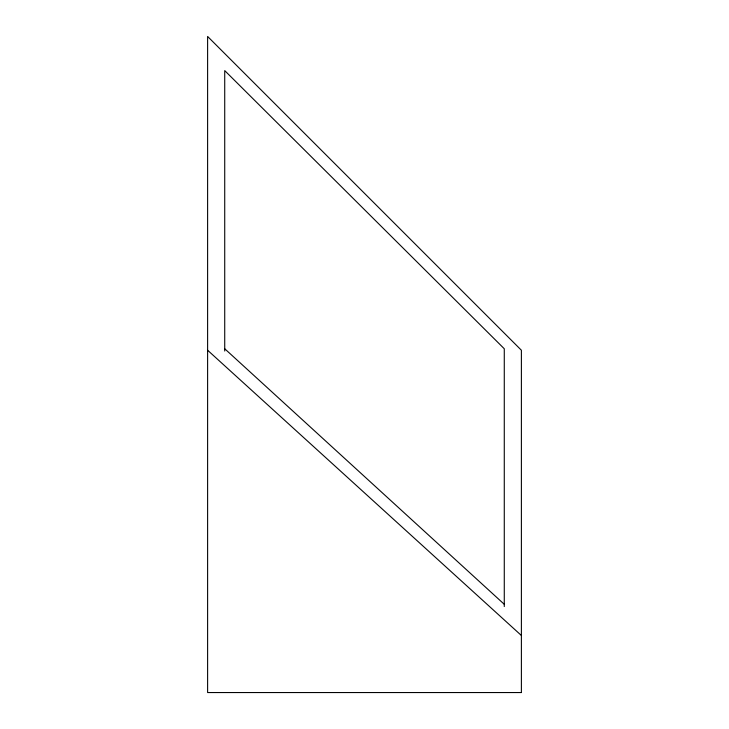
<?xml version="1.0" encoding="UTF-8"?>
<svg xmlns="http://www.w3.org/2000/svg" width="729" height="729" viewBox="0 0 729 729"><rect width="100%" height="100%" fill="white"/><g stroke="black" fill="none" stroke-linecap="round" stroke-linejoin="round"><path stroke-width="1.09" d="M207.61 350.239L521.39 635.497M224.723 348.763L504.277 604.295M504.277 606.555L504.277 348.763L224.723 70.595L224.723 351.041M521.39 692.55L207.61 692.55L207.61 36.45L521.39 350.239L521.39 692.55"/></g></svg>
